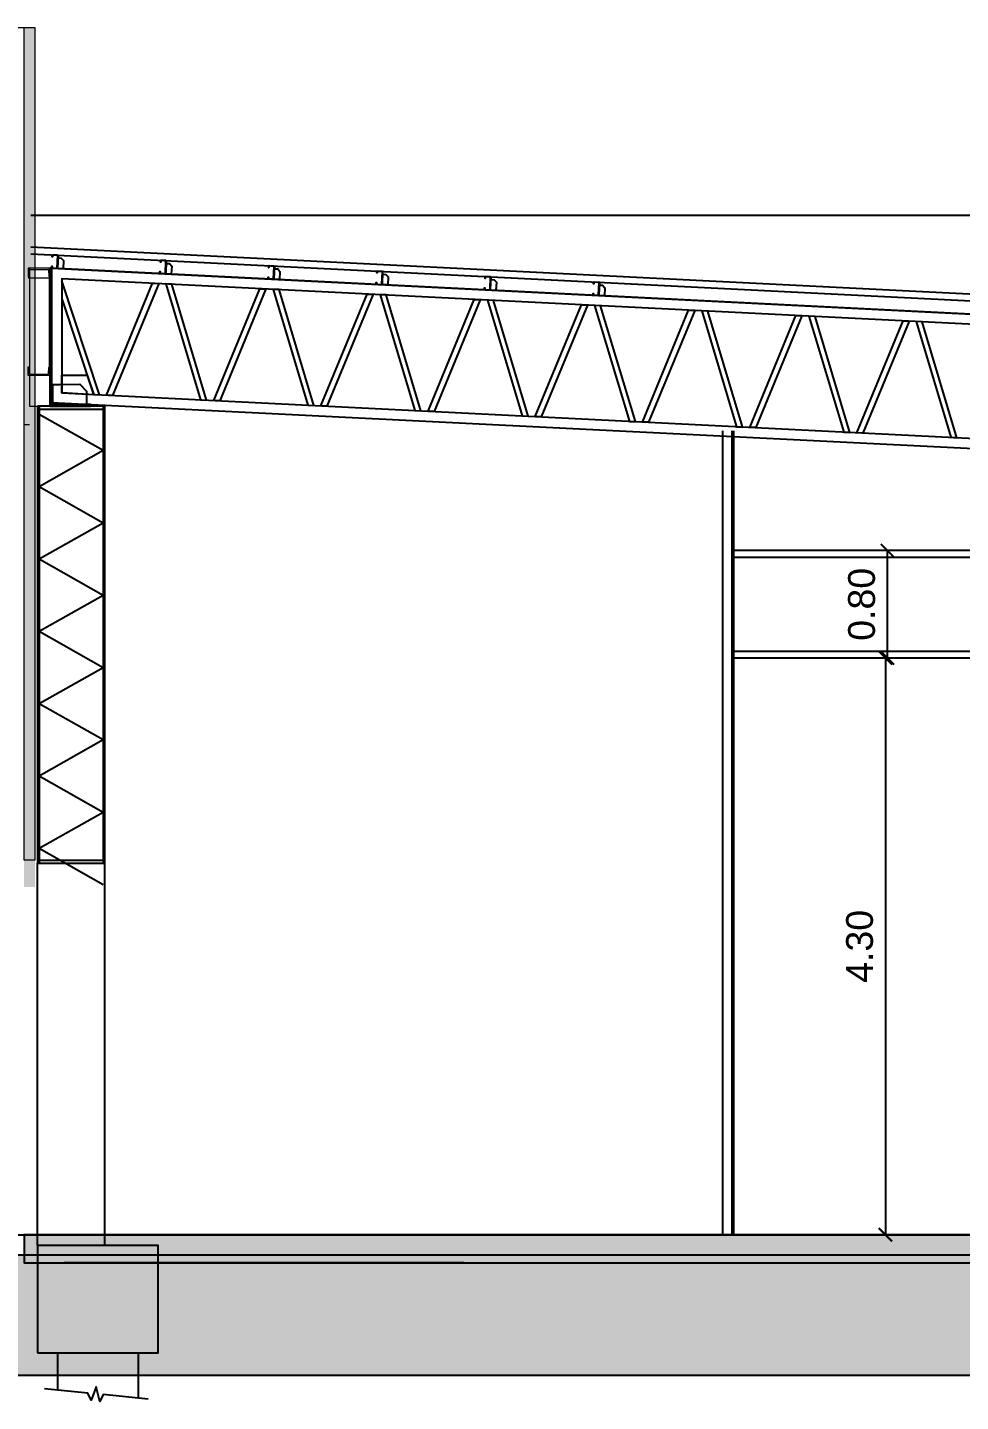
# Model space of a CAD drawing. Header units: inches. Extents: x -309 to 190, y -1585 to -1350.
# Drawn here: x -4.26 to 2.69, y -1439.75 to -1429.51 of the extents above; entities that cross this region are included whole.
import ezdxf

# ---------------------------------------------------------------- set-up
doc = ezdxf.new("R2010")
doc.units = ezdxf.units.IN
doc.header["$MEASUREMENT"] = 0
doc.header["$PDMODE"] = 3
doc.linetypes.add('HIDDEN', pattern=[0.375, 0.25, -0.125])
doc.layers.get('0').update_dxf_attribs({"color": 9, "linetype": 'CONTINUOUS'})
doc.layers.get('DEFPOINTS').update_dxf_attribs({"color": 9, "linetype": 'CONTINUOUS'})
for name, color, linetype in [('0-TISI-TITULOS', 9, 'CONTINUOUS'), ('0.50', 9, 'CONTINUOUS'), ('color gris', 9, 'CONTINUOUS'), ('COLOR MURO MUNI', 9, 'CONTINUOUS'), ('condensador', 9, 'HIDDEN'), ('COT', 9, 'CONTINUOUS'), ('ESTRUCTURAS', 9, 'CONTINUOUS'), ('FMR ESTRUCTURA H°A°', 9, 'CONTINUOUS')]:
    doc.layers.add(name, color=color, linetype=linetype)
doc.layers.add('OT_SECCION_EDIFICIO', color=9, linetype='CONTINUOUS', lineweight=15)
doc.layers.add('referencias 01', color=9, linetype='CONTINUOUS', lineweight=18)
doc.styles.add('ROMANS', font='arial.ttf')
doc.dimstyles.new('SERR', dxfattribs={"dimscale": 0, "dimtxt": 0.2, "dimasz": 0.1, "dimexe": 0, "dimexo": 0, "dimgap": 0.09, "dimtad": 1, "dimzin": 0, "dimdsep": 46, "dimtxsty": 'ROMANS', "dimblk1": 'ARCHTICK', "dimblk2": 'ARCHTICK', "dimsah": 1, "dimcen": 0, "dimclrd": 9, "dimclre": 9, "dimclrt": 9, "dimadec": 0, "dimazin": 0, "dimtfac": 1, "dimtix": 1, "dimtofl": 0, "dimtmove": 2, "dimatfit": 3, "dimldrblk": 'ARCHTICK', "dimfxl": 1, "dimtolj": 1, "dimtzin": 0, "dimarcsym": 0})

# ---------------------------------------------------------------- blocks, each defined once
blk = doc.blocks.new('_ARCHTICK')
at = {"color": 0, "linetype": 'ByBlock', "const_width": 0.15}
blk.add_lwpolyline([(-0.5, -0.5), (0.5, 0.5)], dxfattribs=at)
blk = doc.blocks.new('*D88')
at = {"layer": 'COLOR MURO MUNI', "color": 9, "lineweight": -2, "transparency": 16777216}
for p, q in [((2.149, -1434.209), (2.134, -1434.209)), ((2.134, -1434.209), (2.134, -1438.509)), ((2.149, -1438.509), (2.134, -1438.509))]:
    blk.add_line(p, q, dxfattribs=at)
at = {"layer": 'DEFPOINTS', "color": 0, "transparency": 16777216}
for p in [(2.149, -1434.209), (2.134, -1438.509), (2.149, -1438.509, 0)]:
    blk.add_point(p, dxfattribs=at)
at = {"layer": 'COLOR MURO MUNI', "color": 9, "lineweight": -2, "transparency": 16777216, "xscale": 0.1, "yscale": 0.1, "zscale": 0.1}
for p, rotation in [((2.134, -1434.209), 90), ((2.134, -1438.509), 270)]:
    blk.add_blockref('_ARCHTICK', p, dxfattribs=dict(at, rotation=rotation))
at = {"layer": 'COLOR MURO MUNI', "color": 9, "transparency": 16777216, "insert": (1.942, -1436.359), "char_height": 0.2, "attachment_point": 5, "rotation": 90, "style": 'ROMANS'}
blk.add_mtext('\\A1;4.30', dxfattribs=at)
blk = doc.blocks.new('*D89')
at = {"layer": 'COLOR MURO MUNI', "color": 9, "lineweight": -2, "transparency": 16777216}
for p, q in [((2.149, -1434.209), (2.149, -1433.409)), ((2.134, -1434.209), (2.149, -1434.209))]:
    blk.add_line(p, q, dxfattribs=at)
at = {"layer": 'DEFPOINTS', "color": 0, "transparency": 16777216}
for p in [(2.149, -1433.409), (2.149, -1433.409), (2.134, -1434.209)]:
    blk.add_point(p, dxfattribs=at)
at = {"layer": 'COLOR MURO MUNI', "color": 9, "lineweight": -2, "transparency": 16777216, "xscale": 0.1, "yscale": 0.1, "zscale": 0.1}
for p, rotation in [((2.149, -1433.409), 90), ((2.149, -1434.209), 270)]:
    blk.add_blockref('_ARCHTICK', p, dxfattribs=dict(at, rotation=rotation))
at = {"layer": 'COLOR MURO MUNI', "color": 9, "transparency": 16777216, "insert": (1.957, -1433.809), "char_height": 0.2, "attachment_point": 5, "rotation": 90, "style": 'ROMANS'}
blk.add_mtext('\\A1;0.80', dxfattribs=at)

msp = doc.modelspace()

# ---------------------------------------------------------------- hatches: boundary and pattern name
at = {"layer": '0.50'}
msp.add_hatch(color=256, dxfattribs=at).paths.add_polyline_path([(-4.206, -1429.509), (-4.206, -1435.917), (-4.286, -1435.917), (-4.286, -1429.509)])
h = msp.add_hatch(dxfattribs=at)
h.set_pattern_fill('ANSI36', color=256, scale=0.4)
h.set_pattern_definition([(45, (541.309815, -1004.905053), (0.0265165043, 0.0972271824), [0.125, -0.025, 0, -0.025])])
edge = h.paths.add_edge_path()
edge.add_line((33.623, -1438.659), (37.603, -1438.659))
edge.add_line((37.603, -1438.659), (37.603, -1438.759))
edge.add_arc((41.603, -1637.249), 198.531, 88.84553, 91.15447, ccw=False)
edge.add_line((45.603, -1438.759), (45.603, -1439.559))
edge.add_line((45.603, -1439.559), (33.623, -1439.559))
edge.add_line((33.623, -1439.559), (33.623, -1438.659))
edge = h.paths.add_edge_path()
edge.add_arc((-74.397, -1608.438), 169.727, 88.64957, 91.35043, ccw=False)
edge.add_line((-70.397, -1438.759), (-70.397, -1438.659))
edge.add_line((-70.397, -1438.659), (33.623, -1438.659))
edge.add_line((33.623, -1438.659), (33.623, -1439.559))
edge.add_line((33.623, -1439.559), (-70.397, -1439.559))
edge.add_line((-70.397, -1439.559), (-78.397, -1439.559))
edge.add_line((-78.397, -1439.559), (-78.397, -1438.759))
at = {"layer": 'color gris'}
for points in [[(17.833, -1438.509), (-4.287, -1438.509), (-4.287, -1438.589), (-4.287, -1438.719), (17.833, -1438.719)], [(-4.186, -1439.389), (-3.286, -1439.389), (-3.286, -1438.589), (-4.186, -1438.589)]]:
    msp.add_hatch(color=256, dxfattribs=at).paths.add_polyline_path(points)

# ---------------------------------------------------------------- linework, layer by layer
msp.add_line((-4.032, -1431.306), (-4.092, -1431.303))
for points in [[(-4.038, -1431.302, -0.413404), (-4.042, -1431.305), (-4.078, -1431.303, -0.399684), (-4.081, -1431.3), (-4.08, -1431.289), (-4.079, -1431.289), (-4.078, -1431.289), (-4.079, -1431.3, 0.391224), (-4.077, -1431.302), (-4.042, -1431.303, 0.414425), (-4.04, -1431.302), (-4.035, -1431.209, 0.414735), (-4.037, -1431.207), (-4.073, -1431.205, 0.377966), (-4.074, -1431.207), (-4.075, -1431.218), (-4.077, -1431.218), (-4.077, -1431.216), (-4.076, -1431.207, -0.386481), (-4.073, -1431.204), (-4.037, -1431.205, -0.413775), (-4.033, -1431.209)], [(-3.231, -1431.342, -0.413404), (-3.235, -1431.346), (-3.271, -1431.344, -0.399684), (-3.274, -1431.34), (-3.274, -1431.329), (-3.272, -1431.329), (-3.272, -1431.329), (-3.272, -1431.34, 0.391224), (-3.271, -1431.342), (-3.235, -1431.344, 0.414425), (-3.233, -1431.342), (-3.229, -1431.249, 0.414735), (-3.23, -1431.247), (-3.266, -1431.246, 0.377966), (-3.268, -1431.247), (-3.268, -1431.258), (-3.27, -1431.258), (-3.27, -1431.257), (-3.27, -1431.247, -0.386481), (-3.266, -1431.244), (-3.23, -1431.246, -0.413775), (-3.227, -1431.249)], [(-2.425, -1431.382, -0.413404), (-2.429, -1431.386), (-2.464, -1431.384, -0.399684), (-2.468, -1431.38), (-2.467, -1431.37), (-2.466, -1431.37), (-2.465, -1431.37), (-2.466, -1431.38, 0.391224), (-2.464, -1431.382), (-2.428, -1431.384, 0.414425), (-2.427, -1431.382), (-2.422, -1431.29, 0.414735), (-2.424, -1431.288), (-2.46, -1431.286, 0.377966), (-2.461, -1431.288), (-2.462, -1431.298), (-2.464, -1431.298), (-2.463, -1431.297), (-2.463, -1431.288, -0.386481), (-2.46, -1431.284), (-2.424, -1431.286, -0.413775), (-2.42, -1431.29)], [(-1.618, -1431.423, -0.413404), (-1.622, -1431.426), (-1.658, -1431.424, -0.399684), (-1.661, -1431.421), (-1.661, -1431.41), (-1.659, -1431.41), (-1.659, -1431.41), (-1.659, -1431.421, 0.391224), (-1.658, -1431.423), (-1.622, -1431.424, 0.414425), (-1.62, -1431.423), (-1.615, -1431.33, 0.414735), (-1.617, -1431.328), (-1.653, -1431.326, 0.377966), (-1.655, -1431.328), (-1.655, -1431.339), (-1.657, -1431.339), (-1.657, -1431.337), (-1.656, -1431.328, -0.386481), (-1.653, -1431.325), (-1.617, -1431.326, -0.413775), (-1.614, -1431.33)], [(-0.812, -1431.463, -0.413404), (-0.815, -1431.467), (-0.851, -1431.465, -0.399684), (-0.854, -1431.461), (-0.854, -1431.45), (-0.852, -1431.45), (-0.852, -1431.45), (-0.853, -1431.461, 0.391224), (-0.851, -1431.463), (-0.815, -1431.465, 0.414425), (-0.813, -1431.463), (-0.809, -1431.37, 0.414735), (-0.811, -1431.368), (-0.846, -1431.367, 0.377966), (-0.848, -1431.368), (-0.849, -1431.379), (-0.85, -1431.379), (-0.85, -1431.378), (-0.85, -1431.368, -0.386481), (-0.846, -1431.365), (-0.81, -1431.367, -0.413775), (-0.807, -1431.37)], [(-0.003, -1431.503, -0.413404), (-0.006, -1431.507), (-0.042, -1431.505, -0.399684), (-0.045, -1431.501), (-0.045, -1431.491), (-0.043, -1431.491), (-0.043, -1431.491), (-0.044, -1431.501, 0.391224), (-0.042, -1431.503), (-0.006, -1431.505, 0.414425), (-0.004, -1431.503), (0, -1431.411, 0.414735), (-0.002, -1431.409), (-0.037, -1431.407, 0.377966), (-0.039, -1431.409), (-0.04, -1431.419), (-0.041, -1431.419), (-0.041, -1431.418), (-0.041, -1431.409, -0.386481), (-0.037, -1431.405), (-0.001, -1431.407, -0.413775), (0.002, -1431.411)]]:
    msp.add_lwpolyline(points, format="xyb", close=True)
for points in [[(-4.034, -1431.227), (-4.009, -1431.228), (-3.992, -1431.247), (-3.995, -1431.307), (-4.038, -1431.305), (-4.034, -1431.227)], [(-4.082, -1431.303), (-4.081, -1432.304), (11.46, -1433.081), (11.62, -1433.089)], [(11.704, -1432.092), (11.459, -1432.08), (-4.082, -1431.303)], [(-4.082, -1431.303), (18.142, -1432.414)], [(-3.228, -1431.267), (-3.203, -1431.268), (-3.186, -1431.287), (-3.189, -1431.348), (-3.232, -1431.346), (-3.228, -1431.267)], [(-2.421, -1431.308), (-2.396, -1431.309), (-2.379, -1431.328), (-2.382, -1431.388), (-2.425, -1431.386), (-2.421, -1431.308)], [(11.694, -1432.167), (-4.006, -1431.382), (-4.006, -1432.233), (11.695, -1433.018)], [(-4.006, -1431.532), (-3.77, -1432.244), (-3.725, -1432.247), (-4.006, -1431.397)], [(-1.615, -1431.348), (-1.59, -1431.349), (-1.573, -1431.368), (-1.576, -1431.428), (-1.618, -1431.426), (-1.615, -1431.348)], [(-0.808, -1431.388), (-0.783, -1431.389), (-0.766, -1431.408), (-0.769, -1431.469), (-0.812, -1431.467), (-0.808, -1431.388)], [(0.001, -1431.429), (0.026, -1431.43), (0.043, -1431.449), (0.04, -1431.509), (-0.003, -1431.507), (0.001, -1431.429)], [(-3.815, -1432.1), (-3.766, -1432.248), (-4.006, -1432.233), (-4.006, -1432.1), (-3.815, -1432.1)], [(-4.021, -1432.17), (-3.871, -1432.169), (-3.821, -1432.219), (-3.821, -1432.319), (-4.071, -1432.32), (-4.071, -1432.17), (-4.021, -1432.17), (-3.871, -1432.169)], [(-3.686, -1432.333), (-4.186, -1432.333)], [(-4.175, -1432.392), (-3.697, -1432.661)], [(-4.175, -1432.931), (-3.697, -1432.661)], [(-4.175, -1432.931), (-3.697, -1433.201)], [(-4.175, -1433.47), (-3.697, -1433.201)], [(-4.175, -1433.47), (-3.697, -1433.74)], [(-4.175, -1434.01), (-3.697, -1433.74)], [(-4.175, -1434.01), (-3.697, -1434.279)], [(-4.175, -1434.549), (-3.697, -1434.279)], [(-4.175, -1434.549), (-3.697, -1434.818)], [(-4.175, -1435.088), (-3.697, -1434.818)], [(-4.175, -1435.088), (-3.697, -1435.358)], [(-4.175, -1435.627), (-3.697, -1435.358)], [(-4.175, -1435.627), (-3.697, -1435.897)], [(-70.397, -1438.759), (-70.397, -1438.659), (-66.396, -1438.659), (-66.396, -1438.509), (33.604, -1438.509), (33.604, -1438.659), (37.603, -1438.659), (37.603, -1438.759)], [(45.603, -1438.759), (45.603, -1439.559), (-70.397, -1439.559), (-78.397, -1439.559), (-78.397, -1438.759)]]:
    msp.add_lwpolyline(points)
for points in [[(-3.328, -1431.416), (-3.283, -1431.418), (-3.627, -1432.252), (-3.672, -1432.25)], [(-3.185, -1431.423), (-3.23, -1431.421), (-2.971, -1432.285), (-2.926, -1432.287)], [(-2.529, -1431.456), (-2.484, -1431.458), (-2.828, -1432.292), (-2.873, -1432.29)], [(-2.386, -1431.463), (-2.431, -1431.461), (-2.172, -1432.325), (-2.127, -1432.327)], [(-1.73, -1431.496), (-1.685, -1431.498), (-2.029, -1432.332), (-2.074, -1432.33)], [(-1.587, -1431.503), (-1.632, -1431.501), (-1.373, -1432.365), (-1.328, -1432.367)], [(-0.931, -1431.536), (-0.886, -1431.538), (-1.23, -1432.372), (-1.275, -1432.37)], [(-0.788, -1431.543), (-0.833, -1431.541), (-0.574, -1432.405), (-0.529, -1432.407)], [(-0.132, -1431.576), (-0.087, -1431.578), (-0.431, -1432.412), (-0.476, -1432.41)], [(0.011, -1431.583), (-0.034, -1431.581), (0.225, -1432.445), (0.27, -1432.447)], [(0.667, -1431.616), (0.712, -1431.618), (0.368, -1432.452), (0.323, -1432.45)], [(0.81, -1431.623), (0.765, -1431.621), (1.024, -1432.485), (1.069, -1432.487)], [(1.466, -1431.656), (1.511, -1431.658), (1.167, -1432.492), (1.122, -1432.49)], [(1.609, -1431.663), (1.564, -1431.661), (1.823, -1432.525), (1.868, -1432.527)], [(2.265, -1431.696), (2.31, -1431.698), (1.966, -1432.532), (1.921, -1432.53)], [(2.408, -1431.703), (2.363, -1431.701), (2.622, -1432.564), (2.667, -1432.567)], [(-4.091, -1432.32), (-4.091, -1432.332), (-3.791, -1432.332), (-3.791, -1432.319)]]:
    msp.add_lwpolyline(points, close=True)
at = {"ltscale": 0.5}
msp.add_lwpolyline([(1.003, -1434.159), (15.741, -1434.159), (15.741, -1433.459), (1.003, -1433.459)], dxfattribs=at)
at = {"layer": '0-TISI-TITULOS'}
for p, q in [((-1.009, -1438.509, 0), (-4.287, -1438.509, 0)), ((-1.009, -1438.719), (-3.987, -1438.719))]:
    msp.add_line(p, q, dxfattribs=at)
msp.add_lwpolyline([(-4.186, -1438.589), (-4.186, -1435.739), (-3.686, -1435.739), (-3.686, -1435.909), (-3.686, -1436.139), (-3.686, -1438.589), (-4.186, -1438.589)], dxfattribs=at)
at = {"layer": '0-TISI-TITULOS', "elevation": 0}
msp.add_lwpolyline([(-4.186, -1439.389), (-3.286, -1439.389), (-3.286, -1438.589), (-4.186, -1438.589)], close=True, dxfattribs=at)
at = {"layer": 'COLOR MURO MUNI'}
for p, q in [((0.921, -1438.509), (0.921, -1432.515)), ((0.991, -1438.509), (0.991, -1432.515)), ((1.003, -1438.509), (1.003, -1432.515)), ((-4.286, -1438.509, 0), (-4.186, -1438.509, 0))]:
    msp.add_line(p, q, dxfattribs=at)
msp.add_lwpolyline([(17.833, -1438.509), (-4.286, -1438.509), (-4.286, -1438.719), (17.833, -1438.719)], close=True, dxfattribs=at)
at = {"layer": 'condensador', "linetype": 'ByBlock'}
msp.add_line((-4.237, -1430.909), (18.183, -1430.909, 0), dxfattribs=at)
for points in [[(1.003, -1434.209), (15.791, -1434.209), (15.791, -1433.409), (1.003, -1433.409)], [(-66.396, -1438.659), (33.644, -1438.659)]]:
    msp.add_lwpolyline(points, dxfattribs=at)
at = {"layer": 'COT'}
for p, q in [((-4.186, -1432.333), (-4.186, -1435.739)), ((-4.175, -1432.333), (-4.175, -1435.739)), ((-3.697, -1432.333), (-3.697, -1435.739)), ((-3.686, -1432.333), (-3.686, -1435.739)), ((-4.186, -1435.717), (-3.686, -1435.717))]:
    msp.add_line(p, q, dxfattribs=at)
for points in [[(-4.237, -1431.145), (18.333, -1432.274), (18.333, -1433.408)], [(-4.237, -1431.195), (18.283, -1432.321), (18.283, -1433.408)], [(-4.186, -1432.353), (-3.686, -1432.353)]]:
    msp.add_lwpolyline(points, dxfattribs=at)
at = {"layer": 'ESTRUCTURAS', "ltscale": 0.025, "elevation": 0}
msp.add_lwpolyline([(-3.362, -1439.734), (-3.697, -1439.701), (-3.721, -1439.752), (-3.748, -1439.642), (-3.787, -1439.743), (-3.811, -1439.69), (-4.133, -1439.658)], dxfattribs=at)
at = {"layer": 'FMR ESTRUCTURA H°A°', "ltscale": 7}
for p, q in [((-4.036, -1439.389, 0), (-4.036, -1439.667, 0)), ((-3.436, -1439.389, 0), (-3.436, -1439.727, 0))]:
    msp.add_line(p, q, dxfattribs=at)
at = {"layer": 'OT_SECCION_EDIFICIO'}
for points in [[(-4.446, -1429.509), (-4.236, -1429.509)], [(-4.096, -1431.378), (-4.256, -1431.378)], [(-4.096, -1432.038), (-4.096, -1431.368)]]:
    msp.add_lwpolyline(points, dxfattribs=at)
at = {"layer": 'OT_SECCION_EDIFICIO', "elevation": 0}
msp.add_lwpolyline([(-4.206, -1429.509), (-4.206, -1435.717), (-4.286, -1435.717), (-4.286, -1429.509)], close=True, dxfattribs=at)
at = {"layer": 'OT_SECCION_EDIFICIO'}
for points in [[(-4.109, -1431.314, -0.400769), (-4.104, -1431.318), (-4.102, -1431.363, 0.400769), (-4.097, -1431.368), (-4.096, -1431.368), (-4.096, -1431.303), (-4.256, -1431.303), (-4.256, -1431.368), (-4.255, -1431.368, 0.400769), (-4.25, -1431.363), (-4.248, -1431.318, -0.400769), (-4.243, -1431.314)], [(-4.109, -1432.093, 0.400769), (-4.104, -1432.088), (-4.102, -1432.043, -0.400769), (-4.097, -1432.038), (-4.096, -1432.038), (-4.096, -1432.103), (-4.256, -1432.103), (-4.256, -1432.038), (-4.255, -1432.038, -0.400769), (-4.25, -1432.043), (-4.248, -1432.088, 0.400769), (-4.243, -1432.093)]]:
    msp.add_lwpolyline(points, format="xyb", close=True, dxfattribs=at)
for points in [[(-4.246, -1432.333), (-4.086, -1432.333), (-4.086, -1431.303), (-4.246, -1431.303)], [(-4.09, -1431.303), (-4.096, -1431.303), (-4.096, -1432.333), (-4.09, -1432.333)]]:
    msp.add_lwpolyline(points, close=True, dxfattribs=at)
at = {"layer": 'referencias 01'}
msp.add_line((-4.286, -1432.469, 0), (-4.246, -1432.469, 0), dxfattribs=at)

# ---------------------------------------------------------------- dimensions: what is measured, and where the dimension line sits
at = {"layer": 'COLOR MURO MUNI'}
for base, p1, p2, picture, middle in [((2.149, -1433.409), (2.134, -1434.209), (2.149, -1433.409), '*D89', (1.957, -1433.809)), ((2.134, -1438.509), (2.149, -1434.209), (2.149, -1438.509, 0), '*D88', (1.942, -1436.359))]:
    dim = msp.add_linear_dim(base=base, p1=p1, p2=p2, angle=90, dimstyle='SERR', override={"dimscale": 1, "dimfxl": 0, "dimarcsym": 1}, dxfattribs=at)
    dim.commit()
    dim.dimension.update_dxf_attribs({"geometry": picture, "text_midpoint": middle})

doc.saveas('drawing.dxf')
